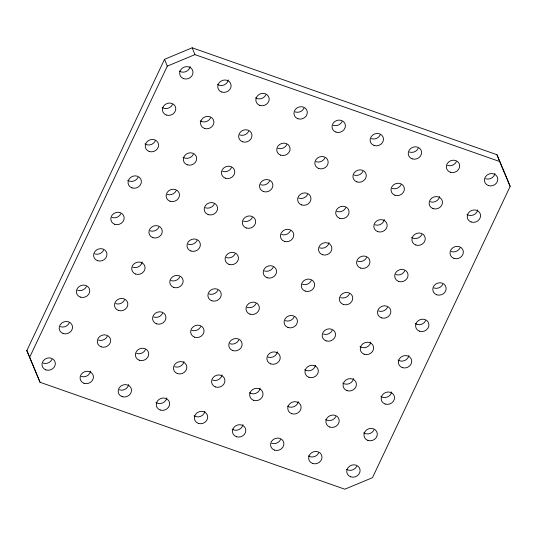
<?xml version="1.0" encoding="UTF-8"?>
<svg xmlns="http://www.w3.org/2000/svg" width="537" height="537" viewBox="0 0 537 537"><rect width="100%" height="100%" fill="white"/><g stroke="black" fill="none" stroke-linecap="round" stroke-linejoin="round"><path stroke-width="0.81" d="M26.85 350.58L164.53 59.318L192.179 47.8L496.953 154.716L507.398 179.6L510.15 186.42L372.47 477.682L344.821 489.2L40.047 382.284L26.85 350.58L40.047 382.284M29.602 357.4L167.282 66.138L194.938 54.62L499.705 161.536L510.15 186.42M496.953 154.716L499.705 161.536M192.179 47.8L194.938 54.62M164.53 59.318L167.282 66.138M356.763 466.317A6.78 6.108 -22 0 1 346.432 469.251M373.974 429.909A6.78 6.108 -22 0 1 363.643 432.842M391.688 391.923A6.78 6.108 -22 0 1 380.854 396.434M408.899 355.514A6.78 6.108 -22 0 1 398.065 360.025M460.021 247.872A6.78 6.108 -22 0 1 451.174 251.558M442.817 284.281A6.78 6.108 -22 0 1 433.963 287.966M425.606 320.683A6.78 6.108 -22 0 1 415.269 323.623M494.946 173.478A6.78 6.108 -22 0 1 485.596 178.74M456.349 161.691A6.78 6.108 -22 0 1 447.496 165.376M439.642 196.515A6.78 6.108 -22 0 1 430.285 201.784M421.928 234.508A6.78 6.108 -22 0 1 411.597 237.441M404.717 270.917A6.78 6.108 -22 0 1 395.87 274.602M387.506 307.318A6.78 6.108 -22 0 1 378.659 311.01M370.805 342.15A6.78 6.108 -22 0 1 359.965 346.66M477.735 209.88A6.78 6.108 -22 0 1 466.901 214.397M353.594 378.558A6.78 6.108 -22 0 1 342.754 383.069M318.669 452.953A6.78 6.108 -22 0 1 308.339 455.886M335.88 416.544A6.78 6.108 -22 0 1 325.543 419.478M418.249 148.326A6.78 6.108 -22 0 1 409.402 152.011M401.038 184.735A6.78 6.108 -22 0 1 392.191 188.42M384.338 219.559A6.78 6.108 -22 0 1 374.98 224.828M366.623 257.552A6.78 6.108 -22 0 1 357.77 261.237M349.412 293.954A6.78 6.108 -22 0 1 340.565 297.646M332.202 330.362A6.78 6.108 -22 0 1 323.355 334.054M315.494 365.194A6.78 6.108 -22 0 1 304.66 369.704M298.29 401.595A6.78 6.108 -22 0 1 287.449 406.113M280.569 439.588A6.78 6.108 -22 0 1 271.722 443.273M380.156 134.962A6.78 6.108 -22 0 1 371.302 138.647M362.945 171.37A6.78 6.108 -22 0 1 354.098 175.055M345.734 207.779A6.78 6.108 -22 0 1 336.887 211.464M329.027 242.603A6.78 6.108 -22 0 1 319.676 247.872M311.312 280.589A6.78 6.108 -22 0 1 302.465 284.281M294.108 316.998A6.78 6.108 -22 0 1 285.254 320.69M277.401 351.829A6.78 6.108 -22 0 1 268.044 357.092M260.19 388.231A6.78 6.108 -22 0 1 249.356 392.748M242.979 424.639A6.78 6.108 -22 0 1 232.145 429.157M342.056 121.597A6.78 6.108 -22 0 1 333.209 125.282M324.845 158.006A6.78 6.108 -22 0 1 315.998 161.691M307.641 194.414A6.78 6.108 -22 0 1 298.787 198.099M290.43 230.823A6.78 6.108 -22 0 1 281.576 234.508M273.219 267.225A6.78 6.108 -22 0 1 264.372 270.917M256.008 303.633A6.78 6.108 -22 0 1 247.161 307.325M238.797 340.042A6.78 6.108 -22 0 1 229.95 343.727M222.096 374.866A6.78 6.108 -22 0 1 212.739 380.136M204.886 411.275A6.78 6.108 -22 0 1 194.045 415.792M303.962 108.232A6.78 6.108 -22 0 1 295.115 111.918M286.751 144.641A6.78 6.108 -22 0 1 277.904 148.326M269.54 181.05A6.78 6.108 -22 0 1 260.693 184.735M252.33 217.458A6.78 6.108 -22 0 1 243.483 221.143M235.119 253.86A6.78 6.108 -22 0 1 226.272 257.552M217.915 290.269A6.78 6.108 -22 0 1 209.061 293.961M200.704 326.677A6.78 6.108 -22 0 1 191.857 330.362M183.996 361.508A6.78 6.108 -22 0 1 174.646 366.771M166.785 397.91A6.78 6.108 -22 0 1 155.952 402.428M265.862 94.868A6.78 6.108 -22 0 1 255.531 97.801M248.658 131.276A6.78 6.108 -22 0 1 239.804 134.962M231.447 167.685A6.78 6.108 -22 0 1 222.593 171.37M214.236 204.094A6.78 6.108 -22 0 1 205.389 207.779M197.025 240.495A6.78 6.108 -22 0 1 188.178 244.187M179.814 276.904A6.78 6.108 -22 0 1 170.967 280.596M162.604 313.313A6.78 6.108 -22 0 1 153.757 316.998M145.399 349.721A6.78 6.108 -22 0 1 136.546 353.406M128.692 384.546A6.78 6.108 -22 0 1 119.335 389.815M228.272 79.926A6.78 6.108 -22 0 1 217.438 84.437M210.558 117.912A6.78 6.108 -22 0 1 200.227 120.845M193.347 154.32A6.78 6.108 -22 0 1 183.016 157.254M176.136 190.729A6.78 6.108 -22 0 1 167.289 194.414M158.932 227.138A6.78 6.108 -22 0 1 150.078 230.823M142.224 261.962A6.78 6.108 -22 0 1 132.867 267.231M124.51 299.948A6.78 6.108 -22 0 1 115.663 303.633M107.299 336.357A6.78 6.108 -22 0 1 98.452 340.042M90.592 371.181A6.78 6.108 -22 0 1 81.241 376.45M190.179 66.561A6.78 6.108 -22 0 1 179.338 71.072M172.464 104.547A6.78 6.108 -22 0 1 162.127 107.481M155.253 140.956A6.78 6.108 -22 0 1 144.916 143.889M138.043 177.364A6.78 6.108 -22 0 1 127.712 180.298M120.832 213.773A6.78 6.108 -22 0 1 111.985 217.458M103.621 250.175A6.78 6.108 -22 0 1 94.774 253.867M86.41 286.583A6.78 6.108 -22 0 1 77.563 290.269M69.206 322.992A6.78 6.108 -22 0 1 60.352 326.677M51.995 359.401A6.78 6.108 -22 0 1 43.148 363.086M419.511 331.195A6.78 6.108 -22 0 0 428.915 324.308A6.78 6.108 -22 0 0 418.363 320.602A6.78 6.108 -22 0 0 419.511 331.195M488.348 185.56A6.78 6.108 -22 0 0 497.759 178.68A6.78 6.108 -22 0 0 487.2 174.975A6.78 6.108 -22 0 0 488.348 185.56M436.722 294.786A6.78 6.108 -22 0 0 446.126 287.899A6.78 6.108 -22 0 0 435.567 284.194A6.78 6.108 -22 0 0 436.722 294.786M381.411 317.83A6.78 6.108 -22 0 0 390.822 310.943A6.78 6.108 -22 0 0 380.263 307.238A6.78 6.108 -22 0 0 381.411 317.83M450.254 172.202A6.78 6.108 -22 0 0 459.659 165.315A6.78 6.108 -22 0 0 449.107 161.61A6.78 6.108 -22 0 0 450.254 172.202M364.2 354.239A6.78 6.108 -22 0 0 373.611 347.352A6.78 6.108 -22 0 0 363.052 343.646A6.78 6.108 -22 0 0 364.2 354.239M433.044 208.604A6.78 6.108 -22 0 0 442.454 201.724A6.78 6.108 -22 0 0 431.896 198.019A6.78 6.108 -22 0 0 433.044 208.604M415.833 245.013A6.78 6.108 -22 0 0 425.244 238.126A6.78 6.108 -22 0 0 414.685 234.427A6.78 6.108 -22 0 0 415.833 245.013M471.137 221.969A6.78 6.108 -22 0 0 480.548 215.082A6.78 6.108 -22 0 0 469.989 211.383A6.78 6.108 -22 0 0 471.137 221.969M346.996 390.647A6.78 6.108 -22 0 0 356.4 383.76A6.78 6.108 -22 0 0 345.848 380.055A6.78 6.108 -22 0 0 346.996 390.647M329.785 427.049A6.78 6.108 -22 0 0 339.196 420.169A6.78 6.108 -22 0 0 328.637 416.464A6.78 6.108 -22 0 0 329.785 427.049M312.574 463.458A6.78 6.108 -22 0 0 321.985 456.571A6.78 6.108 -22 0 0 311.426 452.872A6.78 6.108 -22 0 0 312.574 463.458M453.926 258.378A6.78 6.108 -22 0 0 463.337 251.491A6.78 6.108 -22 0 0 452.778 247.792A6.78 6.108 -22 0 0 453.926 258.378M367.879 440.414A6.78 6.108 -22 0 0 377.289 433.527A6.78 6.108 -22 0 0 366.731 429.828A6.78 6.108 -22 0 0 367.879 440.414M385.089 404.012A6.78 6.108 -22 0 0 394.5 397.125A6.78 6.108 -22 0 0 383.942 393.42A6.78 6.108 -22 0 0 385.089 404.012M402.3 367.603A6.78 6.108 -22 0 0 411.711 360.716A6.78 6.108 -22 0 0 401.152 357.011A6.78 6.108 -22 0 0 402.3 367.603M350.668 476.822A6.78 6.108 -22 0 0 360.079 469.935A6.78 6.108 -22 0 0 349.52 466.237A6.78 6.108 -22 0 0 350.668 476.822M398.622 281.422A6.78 6.108 -22 0 0 408.033 274.535A6.78 6.108 -22 0 0 397.474 270.829A6.78 6.108 -22 0 0 398.622 281.422M412.154 158.838A6.78 6.108 -22 0 0 421.565 151.951A6.78 6.108 -22 0 0 411.006 148.246A6.78 6.108 -22 0 0 412.154 158.838M394.943 195.24A6.78 6.108 -22 0 0 404.354 188.359A6.78 6.108 -22 0 0 393.796 184.654A6.78 6.108 -22 0 0 394.943 195.24M377.739 231.648A6.78 6.108 -22 0 0 387.143 224.761A6.78 6.108 -22 0 0 376.585 221.063A6.78 6.108 -22 0 0 377.739 231.648M360.528 268.057A6.78 6.108 -22 0 0 369.933 261.17A6.78 6.108 -22 0 0 359.381 257.465A6.78 6.108 -22 0 0 360.528 268.057M343.318 304.466A6.78 6.108 -22 0 0 352.728 297.579A6.78 6.108 -22 0 0 342.17 293.873A6.78 6.108 -22 0 0 343.318 304.466M326.107 340.874A6.78 6.108 -22 0 0 335.518 333.987A6.78 6.108 -22 0 0 324.959 330.282A6.78 6.108 -22 0 0 326.107 340.874M308.896 377.283A6.78 6.108 -22 0 0 318.307 370.396A6.78 6.108 -22 0 0 307.748 366.69A6.78 6.108 -22 0 0 308.896 377.283M291.685 413.685A6.78 6.108 -22 0 0 301.096 406.804A6.78 6.108 -22 0 0 290.537 403.099A6.78 6.108 -22 0 0 291.685 413.685M274.474 450.093A6.78 6.108 -22 0 0 283.885 443.206A6.78 6.108 -22 0 0 273.326 439.508A6.78 6.108 -22 0 0 274.474 450.093M374.061 145.473A6.78 6.108 -22 0 0 383.465 138.586A6.78 6.108 -22 0 0 372.913 134.881A6.78 6.108 -22 0 0 374.061 145.473M356.85 181.875A6.78 6.108 -22 0 0 366.261 174.995A6.78 6.108 -22 0 0 355.702 171.29A6.78 6.108 -22 0 0 356.85 181.875M339.639 218.284A6.78 6.108 -22 0 0 349.05 211.397A6.78 6.108 -22 0 0 338.491 207.698A6.78 6.108 -22 0 0 339.639 218.284M322.428 254.692A6.78 6.108 -22 0 0 331.839 247.805A6.78 6.108 -22 0 0 321.28 244.1A6.78 6.108 -22 0 0 322.428 254.692M305.217 291.101A6.78 6.108 -22 0 0 314.628 284.214A6.78 6.108 -22 0 0 304.07 280.509A6.78 6.108 -22 0 0 305.217 291.101M288.013 327.51A6.78 6.108 -22 0 0 297.417 320.623A6.78 6.108 -22 0 0 286.859 316.917A6.78 6.108 -22 0 0 288.013 327.51M270.802 363.918A6.78 6.108 -22 0 0 280.207 357.031A6.78 6.108 -22 0 0 269.655 353.326A6.78 6.108 -22 0 0 270.802 363.918M253.592 400.32A6.78 6.108 -22 0 0 263.002 393.44A6.78 6.108 -22 0 0 252.444 389.734A6.78 6.108 -22 0 0 253.592 400.32M236.381 436.729A6.78 6.108 -22 0 0 245.792 429.842A6.78 6.108 -22 0 0 235.233 426.143A6.78 6.108 -22 0 0 236.381 436.729M335.961 132.109A6.78 6.108 -22 0 0 345.372 125.222A6.78 6.108 -22 0 0 334.813 121.516A6.78 6.108 -22 0 0 335.961 132.109M318.75 168.511A6.78 6.108 -22 0 0 328.161 161.63A6.78 6.108 -22 0 0 317.602 157.925A6.78 6.108 -22 0 0 318.75 168.511M301.546 204.919A6.78 6.108 -22 0 0 310.95 198.032A6.78 6.108 -22 0 0 300.398 194.334A6.78 6.108 -22 0 0 301.546 204.919M284.335 241.328A6.78 6.108 -22 0 0 293.746 234.441A6.78 6.108 -22 0 0 283.187 230.735A6.78 6.108 -22 0 0 284.335 241.328M267.124 277.736A6.78 6.108 -22 0 0 276.535 270.849A6.78 6.108 -22 0 0 265.976 267.144A6.78 6.108 -22 0 0 267.124 277.736M249.913 314.145A6.78 6.108 -22 0 0 259.324 307.258A6.78 6.108 -22 0 0 248.765 303.553A6.78 6.108 -22 0 0 249.913 314.145M232.702 350.554A6.78 6.108 -22 0 0 242.113 343.667A6.78 6.108 -22 0 0 231.554 339.961A6.78 6.108 -22 0 0 232.702 350.554M215.491 386.955A6.78 6.108 -22 0 0 224.902 380.075A6.78 6.108 -22 0 0 214.344 376.37A6.78 6.108 -22 0 0 215.491 386.955M198.287 423.364A6.78 6.108 -22 0 0 207.691 416.477A6.78 6.108 -22 0 0 197.139 412.778A6.78 6.108 -22 0 0 198.287 423.364M297.867 118.744A6.78 6.108 -22 0 0 307.278 111.857A6.78 6.108 -22 0 0 296.719 108.152A6.78 6.108 -22 0 0 297.867 118.744M280.656 155.146A6.78 6.108 -22 0 0 290.067 148.266A6.78 6.108 -22 0 0 279.508 144.56A6.78 6.108 -22 0 0 280.656 155.146M263.445 191.555A6.78 6.108 -22 0 0 272.856 184.668A6.78 6.108 -22 0 0 262.298 180.969A6.78 6.108 -22 0 0 263.445 191.555M246.235 227.963A6.78 6.108 -22 0 0 255.646 221.076A6.78 6.108 -22 0 0 245.087 217.378A6.78 6.108 -22 0 0 246.235 227.963M229.03 264.372A6.78 6.108 -22 0 0 238.435 257.485A6.78 6.108 -22 0 0 227.876 253.779A6.78 6.108 -22 0 0 229.03 264.372M211.82 300.78A6.78 6.108 -22 0 0 221.224 293.893A6.78 6.108 -22 0 0 210.672 290.188A6.78 6.108 -22 0 0 211.82 300.78M194.609 337.189A6.78 6.108 -22 0 0 204.02 330.302A6.78 6.108 -22 0 0 193.461 326.597A6.78 6.108 -22 0 0 194.609 337.189M177.398 373.591A6.78 6.108 -22 0 0 186.809 366.711A6.78 6.108 -22 0 0 176.25 363.005A6.78 6.108 -22 0 0 177.398 373.591M160.187 409.999A6.78 6.108 -22 0 0 169.598 403.112A6.78 6.108 -22 0 0 159.039 399.414A6.78 6.108 -22 0 0 160.187 409.999M259.767 105.38A6.78 6.108 -22 0 0 269.178 98.493A6.78 6.108 -22 0 0 258.619 94.787A6.78 6.108 -22 0 0 259.767 105.38M242.563 141.781A6.78 6.108 -22 0 0 251.967 134.901A6.78 6.108 -22 0 0 241.408 131.196A6.78 6.108 -22 0 0 242.563 141.781M225.352 178.19A6.78 6.108 -22 0 0 234.756 171.303A6.78 6.108 -22 0 0 224.204 167.604A6.78 6.108 -22 0 0 225.352 178.19M208.141 214.599A6.78 6.108 -22 0 0 217.552 207.712A6.78 6.108 -22 0 0 206.993 204.013A6.78 6.108 -22 0 0 208.141 214.599M190.93 251.007A6.78 6.108 -22 0 0 200.341 244.12A6.78 6.108 -22 0 0 189.783 240.415A6.78 6.108 -22 0 0 190.93 251.007M173.72 287.416A6.78 6.108 -22 0 0 183.13 280.529A6.78 6.108 -22 0 0 172.572 276.823A6.78 6.108 -22 0 0 173.72 287.416M156.509 323.824A6.78 6.108 -22 0 0 165.92 316.937A6.78 6.108 -22 0 0 155.361 313.232A6.78 6.108 -22 0 0 156.509 323.824M139.305 360.226A6.78 6.108 -22 0 0 148.709 353.346A6.78 6.108 -22 0 0 138.15 349.641A6.78 6.108 -22 0 0 139.305 360.226M122.094 396.635A6.78 6.108 -22 0 0 131.498 389.748A6.78 6.108 -22 0 0 120.946 386.049A6.78 6.108 -22 0 0 122.094 396.635M221.674 92.015A6.78 6.108 -22 0 0 231.085 85.128A6.78 6.108 -22 0 0 220.526 81.423A6.78 6.108 -22 0 0 221.674 92.015M204.463 128.417A6.78 6.108 -22 0 0 213.874 121.537A6.78 6.108 -22 0 0 203.315 117.831A6.78 6.108 -22 0 0 204.463 128.417M187.252 164.825A6.78 6.108 -22 0 0 196.663 157.938A6.78 6.108 -22 0 0 186.104 154.24A6.78 6.108 -22 0 0 187.252 164.825M170.041 201.234A6.78 6.108 -22 0 0 179.452 194.347A6.78 6.108 -22 0 0 168.893 190.648A6.78 6.108 -22 0 0 170.041 201.234M152.837 237.643A6.78 6.108 -22 0 0 162.241 230.756A6.78 6.108 -22 0 0 151.689 227.05A6.78 6.108 -22 0 0 152.837 237.643M135.626 274.051A6.78 6.108 -22 0 0 145.037 267.164A6.78 6.108 -22 0 0 134.478 263.459A6.78 6.108 -22 0 0 135.626 274.051M118.415 310.46A6.78 6.108 -22 0 0 127.826 303.573A6.78 6.108 -22 0 0 117.267 299.868A6.78 6.108 -22 0 0 118.415 310.46M101.204 346.862A6.78 6.108 -22 0 0 110.615 339.981A6.78 6.108 -22 0 0 100.057 336.276A6.78 6.108 -22 0 0 101.204 346.862M83.994 383.27A6.78 6.108 -22 0 0 93.404 376.383A6.78 6.108 -22 0 0 82.846 372.685A6.78 6.108 -22 0 0 83.994 383.27M183.58 78.65A6.78 6.108 -22 0 0 192.984 71.763A6.78 6.108 -22 0 0 182.426 68.058A6.78 6.108 -22 0 0 183.58 78.65M166.369 115.052A6.78 6.108 -22 0 0 175.774 108.172A6.78 6.108 -22 0 0 165.221 104.467A6.78 6.108 -22 0 0 166.369 115.052M149.158 151.461A6.78 6.108 -22 0 0 158.569 144.574A6.78 6.108 -22 0 0 148.011 140.875A6.78 6.108 -22 0 0 149.158 151.461M131.948 187.869A6.78 6.108 -22 0 0 141.359 180.982A6.78 6.108 -22 0 0 130.8 177.284A6.78 6.108 -22 0 0 131.948 187.869M114.737 224.278A6.78 6.108 -22 0 0 124.148 217.391A6.78 6.108 -22 0 0 113.589 213.686A6.78 6.108 -22 0 0 114.737 224.278M97.526 260.687A6.78 6.108 -22 0 0 106.937 253.8A6.78 6.108 -22 0 0 96.378 250.094A6.78 6.108 -22 0 0 97.526 260.687M80.322 297.095A6.78 6.108 -22 0 0 89.726 290.208A6.78 6.108 -22 0 0 79.167 286.503A6.78 6.108 -22 0 0 80.322 297.095M63.111 333.504A6.78 6.108 -22 0 0 72.515 326.617A6.78 6.108 -22 0 0 61.963 322.912A6.78 6.108 -22 0 0 63.111 333.504M45.9 369.906A6.78 6.108 -22 0 0 55.311 363.019A6.78 6.108 -22 0 0 44.752 359.32A6.78 6.108 -22 0 0 45.9 369.906"/></g></svg>
